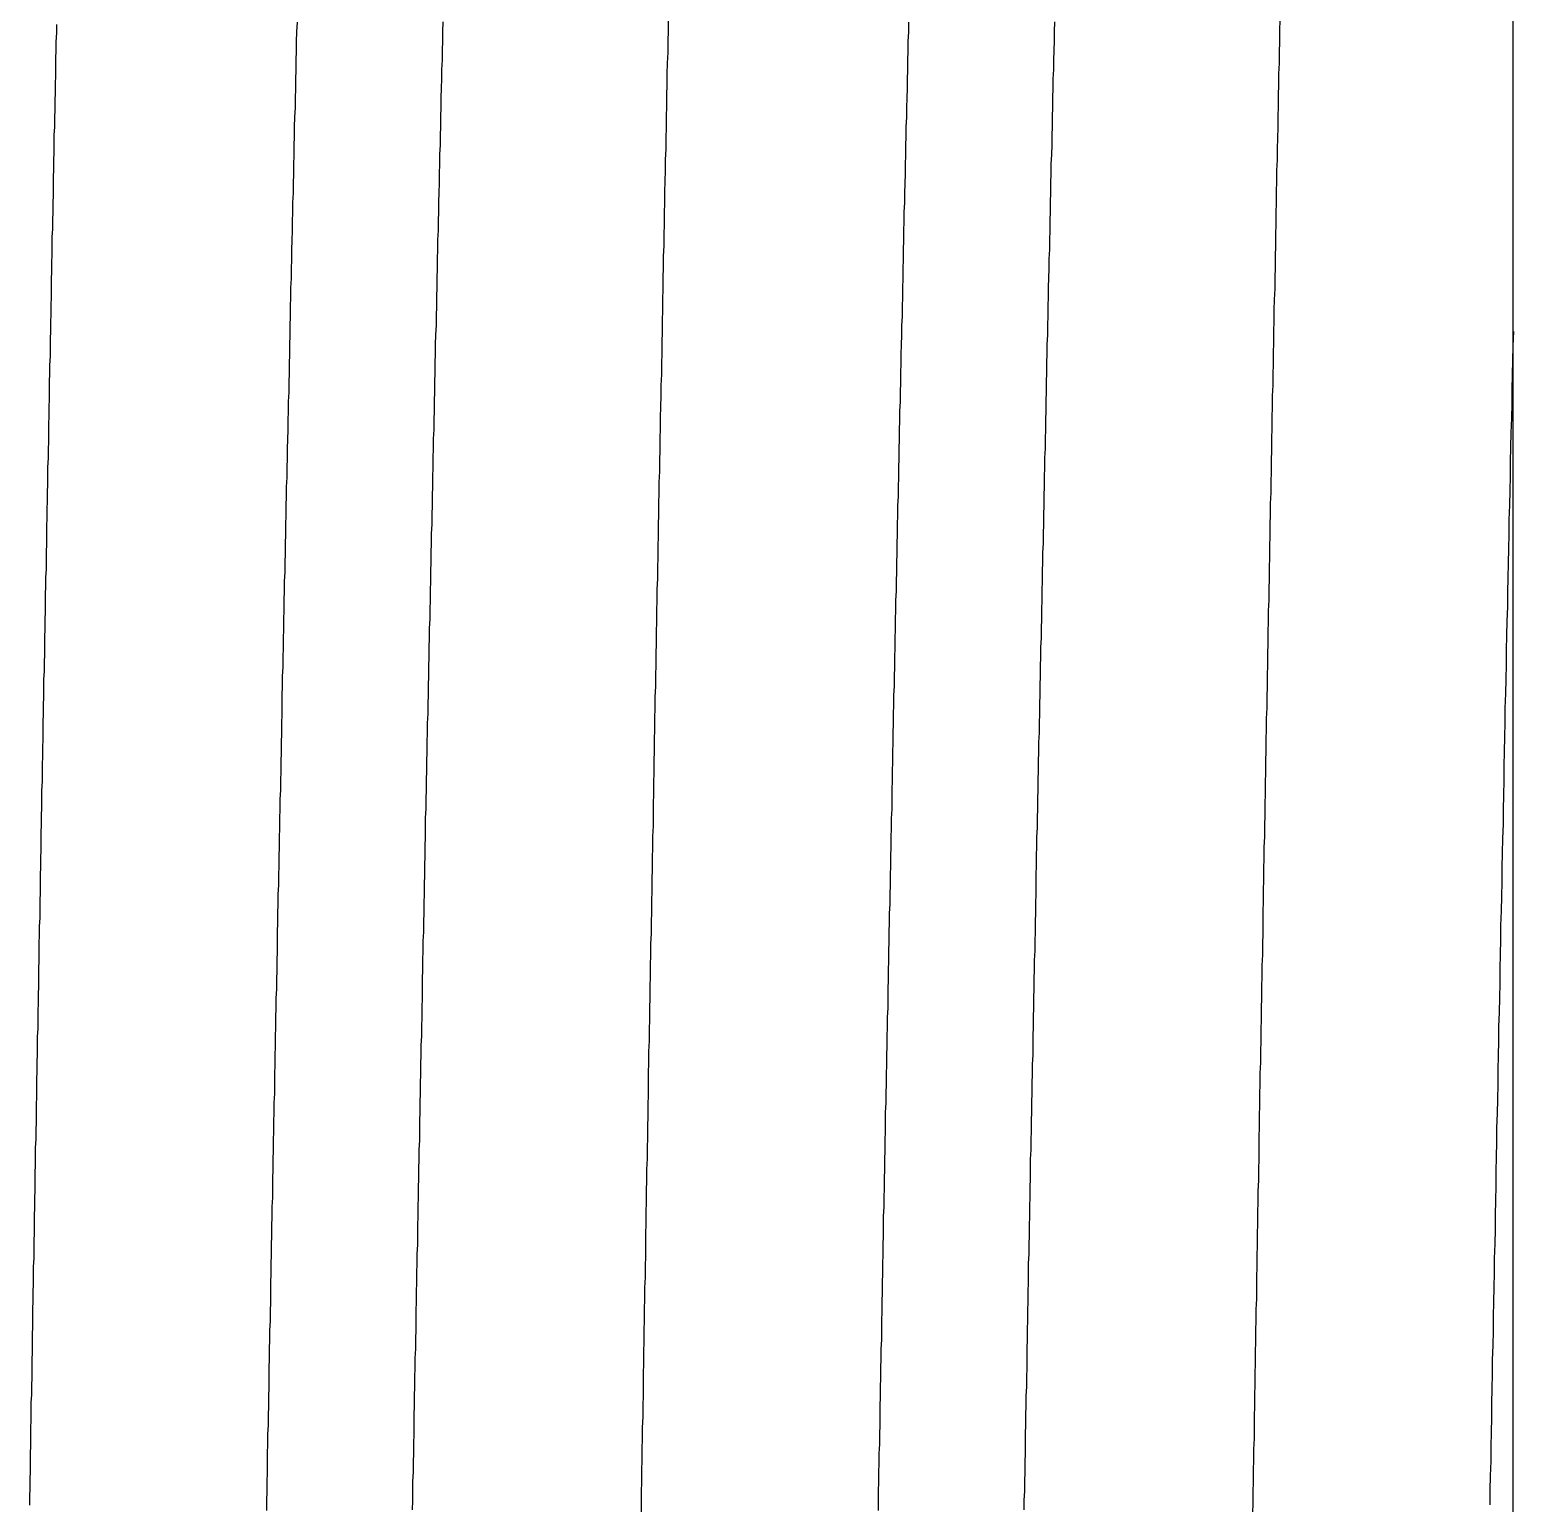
# Model space of a CAD drawing. Header units: millimetres. Extents: x 2213 to 82676, y 1050 to 28650.
# Drawn here: x 20274.469 to 20278.204, y 10399.801 to 10403.512 of the extents above; entities that cross this region are included whole.
import ezdxf

# ---------------------------------------------------------------- set-up
doc = ezdxf.new("R2010")
doc.units = ezdxf.units.MM
doc.header["$LTSCALE"] = 200
doc.linetypes.add('DASHED', pattern=[0.75, 0.5, -0.25])
doc.layers.add('A-FIX', color=5, linetype='Continuous')

# ---------------------------------------------------------------- blocks, each defined once
blk = doc.blocks.new('A$C657279D5')
at = {"linetype": 'Continuous'}
blk.add_line((-79.070842, 786.655766), (-79.070842, 823.344234), dxfattribs=at)
at = {"linetype": 'DASHED'}
for points in [[(-78.415307, 812.413292), (-78.416307, 812.440292), (-78.416307, 812.467292), (-78.417307, 812.494292), (-78.417307, 812.521292), (-78.418307, 812.548292), (-78.418307, 812.575292), (-78.419307, 812.602292), (-78.419307, 812.629292), (-78.419307, 812.657292), (-78.420307, 812.684292), (-78.420307, 812.711292), (-78.421307, 812.738292), (-78.421307, 812.765292), (-78.422307, 812.792292), (-78.422307, 812.819292), (-78.423307, 812.846292), (-78.423307, 812.873292), (-78.424307, 812.900292), (-78.424307, 812.927292), (-78.425307, 812.954292), (-78.425307, 812.981292), (-78.425307, 813.008292), (-78.426307, 813.035292), (-78.426307, 813.062292), (-78.427307, 813.089292), (-78.427307, 813.116292), (-78.428307, 813.144292), (-78.428307, 813.171292), (-78.429307, 813.198292), (-78.429307, 813.225292), (-78.430307, 813.252292), (-78.430307, 813.279292), (-78.431307, 813.306292), (-78.431307, 813.333292), (-78.431307, 813.360292), (-78.432307, 813.387292), (-78.432307, 813.414292), (-78.433307, 813.441292), (-78.433307, 813.468292), (-78.434307, 813.495292), (-78.434307, 813.522292), (-78.435307, 813.549292), (-78.435307, 813.576292), (-78.436307, 813.603292), (-78.436307, 813.631292), (-78.437307, 813.658292), (-78.437307, 813.685292), (-78.438307, 813.712292), (-78.438307, 813.739292), (-78.439307, 813.766292), (-78.439307, 813.793292), (-78.440307, 813.820292), (-78.440307, 813.847292), (-78.441307, 813.874292), (-78.441307, 813.901292), (-78.441307, 813.928292), (-78.442307, 813.955292), (-78.442307, 813.982292), (-78.443307, 814.009292), (-78.443307, 814.036292), (-78.444307, 814.063292), (-78.444307, 814.090292), (-78.445307, 814.118292), (-78.445307, 814.145292), (-78.446307, 814.172292), (-78.446307, 814.199292), (-78.447307, 814.226292), (-78.447307, 814.253292), (-78.448307, 814.280292), (-78.448307, 814.307292), (-78.449307, 814.334292), (-78.449307, 814.361292), (-78.450307, 814.388292), (-78.450307, 814.415292), (-78.451307, 814.442292), (-78.451307, 814.469292), (-78.452307, 814.496292), (-78.452307, 814.523292), (-78.453307, 814.550292), (-78.453307, 814.577292), (-78.454307, 814.605292), (-78.454307, 814.632292), (-78.455307, 814.659292), (-78.455307, 814.686292), (-78.456307, 814.713292), (-78.456307, 814.740292), (-78.457307, 814.767292), (-78.457307, 814.794292), (-78.458307, 814.821292), (-78.458307, 814.848292), (-78.459307, 814.875292), (-78.459307, 814.902292), (-78.460307, 814.929292), (-78.460307, 814.956292), (-78.461307, 814.983292), (-78.461307, 815.010292), (-78.462307, 815.037292), (-78.462307, 815.064292), (-78.463307, 815.091292), (-78.463307, 815.119292), (-78.464307, 815.146292), (-78.464307, 815.173292), (-78.465307, 815.200292), (-78.465307, 815.227292), (-78.466307, 815.254292), (-78.466307, 815.281292), (-78.467307, 815.308292), (-78.467307, 815.335292), (-78.468307, 815.362292), (-78.468307, 815.389292), (-78.469307, 815.416292), (-78.469307, 815.443292), (-78.470307, 815.470292), (-78.471307, 815.497292), (-78.471307, 815.524292), (-78.472307, 815.551292), (-78.472307, 815.578292), (-78.473307, 815.606292), (-78.473307, 815.633292), (-78.474307, 815.660292), (-78.474307, 815.687292), (-78.475307, 815.714292), (-78.475307, 815.741292), (-78.476307, 815.768292), (-78.476307, 815.795292), (-78.477307, 815.822292), (-78.477307, 815.849292), (-78.478307, 815.876292), (-78.479307, 815.903292), (-78.479307, 815.930292), (-78.480307, 815.957292), (-78.480307, 815.984292), (-78.481307, 816.011292), (-78.481307, 816.038292), (-78.482307, 816.065292), (-78.482307, 816.092292), (-78.483307, 816.120292), (-78.483307, 816.147292), (-78.484307, 816.174292)], [(-76.876307, 812.413292), (-76.876307, 812.440292), (-76.876307, 812.467292), (-76.877307, 812.494292), (-76.877307, 812.521292), (-76.878307, 812.548292), (-76.878307, 812.575292), (-76.879307, 812.602292), (-76.879307, 812.629292), (-76.880307, 812.657292), (-76.880307, 812.684292), (-76.881307, 812.711292), (-76.881307, 812.738292), (-76.881307, 812.765292), (-76.882307, 812.792292), (-76.882307, 812.819292), (-76.883307, 812.846292), (-76.883307, 812.873292), (-76.884307, 812.900292), (-76.884307, 812.927292), (-76.885307, 812.954292), (-76.885307, 812.981292), (-76.886307, 813.008292), (-76.886307, 813.035292), (-76.887307, 813.062292), (-76.887307, 813.089292), (-76.887307, 813.116292), (-76.888307, 813.144292), (-76.888307, 813.171292), (-76.889307, 813.198292), (-76.889307, 813.225292), (-76.890307, 813.252292), (-76.890307, 813.279292), (-76.891307, 813.306292), (-76.891307, 813.333292), (-76.892307, 813.360292), (-76.892307, 813.387292), (-76.893307, 813.414292), (-76.893307, 813.441292), (-76.894307, 813.468292), (-76.894307, 813.495292), (-76.894307, 813.522292), (-76.895307, 813.549292), (-76.895307, 813.576292), (-76.896307, 813.603292), (-76.896307, 813.631292), (-76.897307, 813.658292), (-76.897307, 813.685292), (-76.898307, 813.712292), (-76.898307, 813.739292), (-76.899307, 813.766292), (-76.899307, 813.793292), (-76.900307, 813.820292), (-76.900307, 813.847292), (-76.901307, 813.874292), (-76.901307, 813.901292), (-76.902307, 813.928292), (-76.902307, 813.955292), (-76.903307, 813.982292), (-76.903307, 814.009292), (-76.904307, 814.036292), (-76.904307, 814.063292), (-76.905307, 814.090292), (-76.905307, 814.118292), (-76.906307, 814.145292), (-76.906307, 814.172292), (-76.906307, 814.199292), (-76.907307, 814.226292), (-76.907307, 814.253292), (-76.908307, 814.280292), (-76.908307, 814.307292), (-76.909307, 814.334292), (-76.909307, 814.361292), (-76.910307, 814.388292), (-76.910307, 814.415292), (-76.911307, 814.442292), (-76.911307, 814.469292), (-76.912307, 814.496292), (-76.912307, 814.523292), (-76.913307, 814.550292), (-76.913307, 814.577292), (-76.914307, 814.605292), (-76.914307, 814.632292), (-76.915307, 814.659292), (-76.915307, 814.686292), (-76.916307, 814.713292), (-76.916307, 814.740292), (-76.917307, 814.767292), (-76.917307, 814.794292), (-76.918307, 814.821292), (-76.918307, 814.848292), (-76.919307, 814.875292), (-76.919307, 814.902292), (-76.920307, 814.929292), (-76.920307, 814.956292), (-76.921307, 814.983292), (-76.921307, 815.010292), (-76.922307, 815.037292), (-76.922307, 815.064292), (-76.923307, 815.091292), (-76.923307, 815.119292), (-76.924307, 815.146292), (-76.924307, 815.173292), (-76.925307, 815.200292), (-76.926307, 815.227292), (-76.926307, 815.254292), (-76.927307, 815.281292), (-76.927307, 815.308292), (-76.928307, 815.335292), (-76.928307, 815.362292), (-76.929307, 815.389292), (-76.929307, 815.416292), (-76.930307, 815.443292), (-76.930307, 815.470292), (-76.931307, 815.497292), (-76.931307, 815.524292), (-76.932307, 815.551292), (-76.932307, 815.578292), (-76.933307, 815.606292), (-76.933307, 815.633292), (-76.934307, 815.660292), (-76.934307, 815.687292), (-76.935307, 815.714292), (-76.935307, 815.741292), (-76.936307, 815.768292), (-76.937307, 815.795292), (-76.937307, 815.822292), (-76.938307, 815.849292), (-76.938307, 815.876292), (-76.939307, 815.903292), (-76.939307, 815.930292), (-76.940307, 815.957292), (-76.940307, 815.984292), (-76.941307, 816.011292), (-76.941307, 816.038292), (-76.942307, 816.065292), (-76.943307, 816.092292), (-76.943307, 816.120292), (-76.944307, 816.147292), (-76.944307, 816.174292)], [(-77.916307, 816.169292), (-77.915307, 816.145292), (-77.915307, 816.121292), (-77.914307, 816.097292), (-77.913307, 816.073292), (-77.913307, 816.049292), (-77.912307, 816.026292), (-77.912307, 816.002292), (-77.911307, 815.978292), (-77.911307, 815.954292), (-77.910307, 815.930292), (-77.910307, 815.906292), (-77.909307, 815.882292), (-77.909307, 815.859292), (-77.908307, 815.835292), (-77.907307, 815.811292), (-77.907307, 815.787292), (-77.906307, 815.763292), (-77.906307, 815.739292), (-77.905307, 815.715292), (-77.905307, 815.692292), (-77.904307, 815.668292), (-77.904307, 815.644292), (-77.903307, 815.620292), (-77.903307, 815.596292), (-77.902307, 815.572292), (-77.902307, 815.548292), (-77.901307, 815.524292), (-77.900307, 815.501292), (-77.900307, 815.477292), (-77.899307, 815.453292), (-77.899307, 815.429292), (-77.898307, 815.405292), (-77.898307, 815.381292), (-77.897307, 815.357292), (-77.897307, 815.334292), (-77.896307, 815.310292), (-77.896307, 815.286292), (-77.895307, 815.262292), (-77.895307, 815.238292), (-77.894307, 815.214292), (-77.894307, 815.190292), (-77.893307, 815.167292), (-77.893307, 815.143292), (-77.892307, 815.119292), (-77.892307, 815.095292), (-77.891307, 815.071292), (-77.891307, 815.047292), (-77.890307, 815.023292), (-77.890307, 814.999292), (-77.889307, 814.976292), (-77.889307, 814.952292), (-77.888307, 814.928292), (-77.888307, 814.904292), (-77.887307, 814.880292), (-77.887307, 814.856292), (-77.886307, 814.832292), (-77.886307, 814.809292), (-77.885307, 814.785292), (-77.885307, 814.761292), (-77.884307, 814.737292), (-77.884307, 814.713292), (-77.883307, 814.689292), (-77.883307, 814.665292), (-77.882307, 814.642292), (-77.882307, 814.618292), (-77.881307, 814.594292), (-77.881307, 814.570292), (-77.880307, 814.546292), (-77.880307, 814.522292), (-77.879307, 814.498292), (-77.879307, 814.475292), (-77.878307, 814.451292), (-77.878307, 814.427292), (-77.877307, 814.403292), (-77.877307, 814.379292), (-77.876307, 814.355292), (-77.876307, 814.331292), (-77.875307, 814.307292), (-77.875307, 814.284292), (-77.874307, 814.260292), (-77.874307, 814.236292), (-77.873307, 814.212292), (-77.873307, 814.188292), (-77.872307, 814.164292), (-77.872307, 814.140292), (-77.871307, 814.117292), (-77.871307, 814.093292), (-77.870307, 814.069292), (-77.870307, 814.045292), (-77.869307, 814.021292), (-77.869307, 813.997292), (-77.869307, 813.973292), (-77.868307, 813.950292), (-77.868307, 813.926292), (-77.867307, 813.902292), (-77.867307, 813.878292), (-77.866307, 813.854292), (-77.866307, 813.830292), (-77.865307, 813.806292), (-77.865307, 813.782292), (-77.864307, 813.759292), (-77.864307, 813.735292), (-77.863307, 813.711292), (-77.863307, 813.687292), (-77.862307, 813.663292), (-77.862307, 813.639292), (-77.861307, 813.615292), (-77.861307, 813.592292), (-77.861307, 813.568292), (-77.860307, 813.544292), (-77.860307, 813.520292), (-77.859307, 813.496292), (-77.859307, 813.472292), (-77.858307, 813.448292), (-77.858307, 813.425292), (-77.857307, 813.401292), (-77.857307, 813.377292), (-77.856307, 813.353292), (-77.856307, 813.329292), (-77.855307, 813.305292), (-77.855307, 813.281292), (-77.855307, 813.257292), (-77.854307, 813.234292), (-77.854307, 813.210292), (-77.853307, 813.186292), (-77.853307, 813.162292), (-77.852307, 813.138292), (-77.852307, 813.114292), (-77.851307, 813.090292), (-77.851307, 813.067292), (-77.850307, 813.043292), (-77.850307, 813.019292), (-77.850307, 812.995292), (-77.849307, 812.971292), (-77.849307, 812.947292), (-77.848307, 812.923292), (-77.848307, 812.900292), (-77.847307, 812.876292), (-77.847307, 812.852292), (-77.846307, 812.828292), (-77.846307, 812.804292), (-77.846307, 812.780292), (-77.845307, 812.756292), (-77.845307, 812.732292), (-77.844307, 812.709292), (-77.844307, 812.685292), (-77.843307, 812.661292), (-77.843307, 812.637292), (-77.842307, 812.613292), (-77.842307, 812.589292), (-77.842307, 812.565292), (-77.841307, 812.542292), (-77.841307, 812.518292), (-77.840307, 812.494292), (-77.840307, 812.470292), (-77.839307, 812.446292), (-77.839307, 812.422292)], [(-77.548307, 816.168292), (-77.548307, 816.144292), (-77.547307, 816.120292), (-77.547307, 816.096292), (-77.546307, 816.072292), (-77.546307, 816.048292), (-77.545307, 816.024292), (-77.545307, 816.001292), (-77.544307, 815.977292), (-77.543307, 815.953292), (-77.543307, 815.929292), (-77.542307, 815.905292), (-77.542307, 815.881292), (-77.541307, 815.857292), (-77.541307, 815.833292), (-77.540307, 815.810292), (-77.540307, 815.786292), (-77.539307, 815.762292), (-77.538307, 815.738292), (-77.538307, 815.714292), (-77.537307, 815.690292), (-77.537307, 815.666292), (-77.536307, 815.643292), (-77.536307, 815.619292), (-77.535307, 815.595292), (-77.535307, 815.571292), (-77.534307, 815.547292), (-77.534307, 815.523292), (-77.533307, 815.499292), (-77.533307, 815.476292), (-77.532307, 815.452292), (-77.532307, 815.428292), (-77.531307, 815.404292), (-77.531307, 815.380292), (-77.530307, 815.356292), (-77.529307, 815.332292), (-77.529307, 815.309292), (-77.528307, 815.285292), (-77.528307, 815.261292), (-77.527307, 815.237292), (-77.527307, 815.213292), (-77.526307, 815.189292), (-77.526307, 815.165292), (-77.525307, 815.141292), (-77.525307, 815.118292), (-77.524307, 815.094292), (-77.524307, 815.070292), (-77.523307, 815.046292), (-77.523307, 815.022292), (-77.522307, 814.998292), (-77.522307, 814.974292), (-77.521307, 814.951292), (-77.521307, 814.927292), (-77.520307, 814.903292), (-77.520307, 814.879292), (-77.519307, 814.855292), (-77.519307, 814.831292), (-77.518307, 814.807292), (-77.518307, 814.784292), (-77.517307, 814.760292), (-77.517307, 814.736292), (-77.516307, 814.712292), (-77.516307, 814.688292), (-77.515307, 814.664292), (-77.515307, 814.640292), (-77.514307, 814.616292), (-77.514307, 814.593292), (-77.513307, 814.569292), (-77.513307, 814.545292), (-77.512307, 814.521292), (-77.512307, 814.497292), (-77.511307, 814.473292), (-77.511307, 814.449292), (-77.510307, 814.426292), (-77.510307, 814.402292), (-77.509307, 814.378292), (-77.509307, 814.354292), (-77.508307, 814.330292), (-77.508307, 814.306292), (-77.507307, 814.282292), (-77.507307, 814.259292), (-77.506307, 814.235292), (-77.506307, 814.211292), (-77.506307, 814.187292), (-77.505307, 814.163292), (-77.505307, 814.139292), (-77.504307, 814.115292), (-77.504307, 814.091292), (-77.503307, 814.068292), (-77.503307, 814.044292), (-77.502307, 814.020292), (-77.502307, 813.996292), (-77.501307, 813.972292), (-77.501307, 813.948292), (-77.500307, 813.924292), (-77.500307, 813.901292), (-77.499307, 813.877292), (-77.499307, 813.853292), (-77.498307, 813.829292), (-77.498307, 813.805292), (-77.497307, 813.781292), (-77.497307, 813.757292), (-77.496307, 813.734292), (-77.496307, 813.710292), (-77.496307, 813.686292), (-77.495307, 813.662292), (-77.495307, 813.638292), (-77.494307, 813.614292), (-77.494307, 813.590292), (-77.493307, 813.567292), (-77.493307, 813.543292), (-77.492307, 813.519292), (-77.492307, 813.495292), (-77.491307, 813.471292), (-77.491307, 813.447292), (-77.490307, 813.423292), (-77.490307, 813.399292), (-77.490307, 813.376292), (-77.489307, 813.352292), (-77.489307, 813.328292), (-77.488307, 813.304292), (-77.488307, 813.280292), (-77.487307, 813.256292), (-77.487307, 813.232292), (-77.486307, 813.209292), (-77.486307, 813.185292), (-77.485307, 813.161292), (-77.485307, 813.137292), (-77.485307, 813.113292), (-77.484307, 813.089292), (-77.484307, 813.065292), (-77.483307, 813.042292), (-77.483307, 813.018292), (-77.482307, 812.994292), (-77.482307, 812.970292), (-77.481307, 812.946292), (-77.481307, 812.922292), (-77.480307, 812.898292), (-77.480307, 812.874292), (-77.480307, 812.851292), (-77.479307, 812.827292), (-77.479307, 812.803292), (-77.478307, 812.779292), (-77.478307, 812.755292), (-77.477307, 812.731292), (-77.477307, 812.707292), (-77.476307, 812.684292), (-77.476307, 812.660292), (-77.476307, 812.636292), (-77.475307, 812.612292), (-77.475307, 812.588292), (-77.474307, 812.564292), (-77.474307, 812.540292), (-77.473307, 812.516292), (-77.473307, 812.493292), (-77.472307, 812.469292), (-77.472307, 812.445292), (-77.472307, 812.421292)], [(-76.376307, 816.169292), (-76.375307, 816.145292), (-76.375307, 816.121292), (-76.374307, 816.097292), (-76.374307, 816.073292), (-76.373307, 816.049292), (-76.373307, 816.026292), (-76.372307, 816.002292), (-76.371307, 815.978292), (-76.371307, 815.954292), (-76.370307, 815.930292), (-76.370307, 815.906292), (-76.369307, 815.882292), (-76.369307, 815.859292), (-76.368307, 815.835292), (-76.368307, 815.811292), (-76.367307, 815.787292), (-76.367307, 815.763292), (-76.366307, 815.739292), (-76.365307, 815.715292), (-76.365307, 815.691292), (-76.364307, 815.668292), (-76.364307, 815.644292), (-76.363307, 815.620292), (-76.363307, 815.596292), (-76.362307, 815.572292), (-76.362307, 815.548292), (-76.361307, 815.524292), (-76.361307, 815.501292), (-76.360307, 815.477292), (-76.360307, 815.453292), (-76.359307, 815.429292), (-76.359307, 815.405292), (-76.358307, 815.381292), (-76.357307, 815.357292), (-76.357307, 815.334292), (-76.356307, 815.310292), (-76.356307, 815.286292), (-76.355307, 815.262292), (-76.355307, 815.238292), (-76.354307, 815.214292), (-76.354307, 815.190292), (-76.353307, 815.167292), (-76.353307, 815.143292), (-76.352307, 815.119292), (-76.352307, 815.095292), (-76.351307, 815.071292), (-76.351307, 815.047292), (-76.350307, 815.023292), (-76.350307, 814.999292), (-76.349307, 814.976292), (-76.349307, 814.952292), (-76.348307, 814.928292), (-76.348307, 814.904292), (-76.347307, 814.880292), (-76.347307, 814.856292), (-76.346307, 814.832292), (-76.346307, 814.809292), (-76.345307, 814.785292), (-76.345307, 814.761292), (-76.344307, 814.737292), (-76.344307, 814.713292), (-76.343307, 814.689292), (-76.343307, 814.665292), (-76.342307, 814.642292), (-76.342307, 814.618292), (-76.341307, 814.594292), (-76.341307, 814.570292), (-76.340307, 814.546292), (-76.340307, 814.522292), (-76.339307, 814.498292), (-76.339307, 814.475292), (-76.338307, 814.451292), (-76.338307, 814.427292), (-76.337307, 814.403292), (-76.337307, 814.379292), (-76.336307, 814.355292), (-76.336307, 814.331292), (-76.335307, 814.307292), (-76.335307, 814.284292), (-76.334307, 814.260292), (-76.334307, 814.236292), (-76.333307, 814.212292), (-76.333307, 814.188292), (-76.332307, 814.164292), (-76.332307, 814.140292), (-76.332307, 814.117292), (-76.331307, 814.093292), (-76.331307, 814.069292), (-76.330307, 814.045292), (-76.330307, 814.021292), (-76.329307, 813.997292), (-76.329307, 813.973292), (-76.328307, 813.950292), (-76.328307, 813.926292), (-76.327307, 813.902292), (-76.327307, 813.878292), (-76.326307, 813.854292), (-76.326307, 813.830292), (-76.325307, 813.806292), (-76.325307, 813.782292), (-76.324307, 813.759292), (-76.324307, 813.735292), (-76.324307, 813.711292), (-76.323307, 813.687292), (-76.323307, 813.663292), (-76.322307, 813.639292), (-76.322307, 813.615292), (-76.321307, 813.592292), (-76.321307, 813.568292), (-76.320307, 813.544292), (-76.320307, 813.520292), (-76.319307, 813.496292), (-76.319307, 813.472292), (-76.318307, 813.448292), (-76.318307, 813.425292), (-76.317307, 813.401292), (-76.317307, 813.377292), (-76.317307, 813.353292), (-76.316307, 813.329292), (-76.316307, 813.305292), (-76.315307, 813.281292), (-76.315307, 813.257292), (-76.314307, 813.234292), (-76.314307, 813.210292), (-76.313307, 813.186292), (-76.313307, 813.162292), (-76.312307, 813.138292), (-76.312307, 813.114292), (-76.312307, 813.090292), (-76.311307, 813.067292), (-76.311307, 813.043292), (-76.310307, 813.019292), (-76.310307, 812.995292), (-76.309307, 812.971292), (-76.309307, 812.947292), (-76.308307, 812.923292), (-76.308307, 812.900292), (-76.308307, 812.876292), (-76.307307, 812.852292), (-76.307307, 812.828292), (-76.306307, 812.804292), (-76.306307, 812.780292), (-76.305307, 812.756292), (-76.305307, 812.732292), (-76.304307, 812.709292), (-76.304307, 812.685292), (-76.303307, 812.661292), (-76.303307, 812.637292), (-76.303307, 812.613292), (-76.302307, 812.589292), (-76.302307, 812.565292), (-76.301307, 812.542292), (-76.301307, 812.518292), (-76.300307, 812.494292), (-76.300307, 812.470292), (-76.300307, 812.446292), (-76.299307, 812.422292)], [(-76.009307, 816.168292), (-76.008307, 816.144292), (-76.007307, 816.120292), (-76.007307, 816.096292), (-76.006307, 816.072292), (-76.006307, 816.048292), (-76.005307, 816.024292), (-76.005307, 816.000292), (-76.004307, 815.977292), (-76.004307, 815.953292), (-76.003307, 815.929292), (-76.002307, 815.905292), (-76.002307, 815.881292), (-76.001307, 815.857292), (-76.001307, 815.833292), (-76.000307, 815.810292), (-76.000307, 815.786292), (-75.999307, 815.762292), (-75.999307, 815.738292), (-75.998307, 815.714292), (-75.998307, 815.690292), (-75.997307, 815.666292), (-75.997307, 815.643292), (-75.996307, 815.619292), (-75.995307, 815.595292), (-75.995307, 815.571292), (-75.994307, 815.547292), (-75.994307, 815.523292), (-75.993307, 815.499292), (-75.993307, 815.476292), (-75.992307, 815.452292), (-75.992307, 815.428292), (-75.991307, 815.404292), (-75.991307, 815.380292), (-75.990307, 815.356292), (-75.990307, 815.332292), (-75.989307, 815.308292), (-75.989307, 815.285292), (-75.988307, 815.261292), (-75.988307, 815.237292), (-75.987307, 815.213292), (-75.987307, 815.189292), (-75.986307, 815.165292), (-75.986307, 815.141292), (-75.985307, 815.118292), (-75.984307, 815.094292), (-75.984307, 815.070292), (-75.983307, 815.046292), (-75.983307, 815.022292), (-75.982307, 814.998292), (-75.982307, 814.974292), (-75.981307, 814.951292), (-75.981307, 814.927292), (-75.980307, 814.903292), (-75.980307, 814.879292), (-75.979307, 814.855292), (-75.979307, 814.831292), (-75.978307, 814.807292), (-75.978307, 814.784292), (-75.977307, 814.760292), (-75.977307, 814.736292), (-75.976307, 814.712292), (-75.976307, 814.688292), (-75.975307, 814.664292), (-75.975307, 814.640292), (-75.974307, 814.616292), (-75.974307, 814.593292), (-75.973307, 814.569292), (-75.973307, 814.545292), (-75.972307, 814.521292), (-75.972307, 814.497292), (-75.971307, 814.473292), (-75.971307, 814.449292), (-75.971307, 814.426292), (-75.970307, 814.402292), (-75.970307, 814.378292), (-75.969307, 814.354292), (-75.969307, 814.330292), (-75.968307, 814.306292), (-75.968307, 814.282292), (-75.967307, 814.259292), (-75.967307, 814.235292), (-75.966307, 814.211292), (-75.966307, 814.187292), (-75.965307, 814.163292), (-75.965307, 814.139292), (-75.964307, 814.115292), (-75.964307, 814.091292), (-75.963307, 814.068292), (-75.963307, 814.044292), (-75.962307, 814.020292), (-75.962307, 813.996292), (-75.961307, 813.972292), (-75.961307, 813.948292), (-75.960307, 813.924292), (-75.960307, 813.901292), (-75.959307, 813.877292), (-75.959307, 813.853292), (-75.959307, 813.829292), (-75.958307, 813.805292), (-75.958307, 813.781292), (-75.957307, 813.757292), (-75.957307, 813.734292), (-75.956307, 813.710292), (-75.956307, 813.686292), (-75.955307, 813.662292), (-75.955307, 813.638292), (-75.954307, 813.614292), (-75.954307, 813.590292), (-75.953307, 813.566292), (-75.953307, 813.543292), (-75.952307, 813.519292), (-75.952307, 813.495292), (-75.952307, 813.471292), (-75.951307, 813.447292), (-75.951307, 813.423292), (-75.950307, 813.399292), (-75.950307, 813.376292), (-75.949307, 813.352292), (-75.949307, 813.328292), (-75.948307, 813.304292), (-75.948307, 813.280292), (-75.947307, 813.256292), (-75.947307, 813.232292), (-75.947307, 813.209292), (-75.946307, 813.185292), (-75.946307, 813.161292), (-75.945307, 813.137292), (-75.945307, 813.113292), (-75.944307, 813.089292), (-75.944307, 813.065292), (-75.943307, 813.041292), (-75.943307, 813.018292), (-75.942307, 812.994292), (-75.942307, 812.970292), (-75.942307, 812.946292), (-75.941307, 812.922292), (-75.941307, 812.898292), (-75.940307, 812.874292), (-75.940307, 812.851292), (-75.939307, 812.827292), (-75.939307, 812.803292), (-75.938307, 812.779292), (-75.938307, 812.755292), (-75.938307, 812.731292), (-75.937307, 812.707292), (-75.937307, 812.684292), (-75.936307, 812.660292), (-75.936307, 812.636292), (-75.935307, 812.612292), (-75.935307, 812.588292), (-75.934307, 812.564292), (-75.934307, 812.540292), (-75.934307, 812.516292), (-75.933307, 812.493292), (-75.933307, 812.469292), (-75.932307, 812.445292), (-75.932307, 812.421292)], [(-79.071307, 815.389292), (-79.070307, 815.353292), (-79.069307, 815.316292), (-79.068307, 815.280292), (-79.067307, 815.243292), (-79.067307, 815.207292), (-79.066307, 815.171292), (-79.065307, 815.134292), (-79.064307, 815.098292), (-79.063307, 815.061292), (-79.063307, 815.025292), (-79.062307, 814.988292), (-79.061307, 814.952292), (-79.060307, 814.915292), (-79.060307, 814.879292), (-79.059307, 814.842292), (-79.058307, 814.806292), (-79.057307, 814.769292), (-79.056307, 814.733292), (-79.056307, 814.696292), (-79.055307, 814.660292), (-79.054307, 814.624292), (-79.053307, 814.587292), (-79.053307, 814.551292), (-79.052307, 814.514292), (-79.051307, 814.478292), (-79.050307, 814.441292), (-79.050307, 814.405292), (-79.049307, 814.368292), (-79.048307, 814.332292), (-79.047307, 814.295292), (-79.047307, 814.259292), (-79.046307, 814.222292), (-79.045307, 814.186292), (-79.045307, 814.149292), (-79.044307, 814.113292), (-79.043307, 814.076292), (-79.042307, 814.040292), (-79.042307, 814.004292), (-79.041307, 813.967292), (-79.040307, 813.931292), (-79.039307, 813.894292), (-79.039307, 813.858292), (-79.038307, 813.821292), (-79.037307, 813.785292), (-79.037307, 813.748292), (-79.036307, 813.712292), (-79.035307, 813.675292), (-79.034307, 813.639292), (-79.034307, 813.602292), (-79.033307, 813.566292), (-79.032307, 813.529292), (-79.032307, 813.493292), (-79.031307, 813.456292), (-79.030307, 813.420292), (-79.029307, 813.384292), (-79.029307, 813.347292), (-79.028307, 813.311292), (-79.027307, 813.274292), (-79.027307, 813.238292), (-79.026307, 813.201292), (-79.025307, 813.165292), (-79.025307, 813.128292), (-79.024307, 813.092292), (-79.023307, 813.055292), (-79.023307, 813.019292), (-79.022307, 812.982292), (-79.021307, 812.946292), (-79.020307, 812.909292), (-79.020307, 812.873292), (-79.019307, 812.836292), (-79.018307, 812.800292), (-79.018307, 812.764292), (-79.017307, 812.727292), (-79.016307, 812.691292), (-79.016307, 812.654292), (-79.015307, 812.618292), (-79.014307, 812.581292), (-79.014307, 812.545292), (-79.013307, 812.508292), (-79.012307, 812.472292), (-79.012307, 812.435292)]]:
    blk.add_lwpolyline(points, dxfattribs=at)
at = {"linetype": 'Continuous'}
blk.add_lwpolyline([(-75.336307, 812.434292), (-75.336307, 812.456292), (-75.337307, 812.477292), (-75.337307, 812.499292), (-75.338307, 812.520292), (-75.338307, 812.542292), (-75.338307, 812.563292), (-75.339307, 812.584292), (-75.339307, 812.606292), (-75.339307, 812.627292), (-75.340307, 812.649292), (-75.340307, 812.670292), (-75.340307, 812.692292), (-75.341307, 812.713292), (-75.341307, 812.734292), (-75.342307, 812.756292), (-75.342307, 812.777292), (-75.342307, 812.799292), (-75.343307, 812.820292), (-75.343307, 812.842292), (-75.343307, 812.863292), (-75.344307, 812.884292), (-75.344307, 812.906292), (-75.344307, 812.927292), (-75.345307, 812.949292), (-75.345307, 812.970292), (-75.346307, 812.991292), (-75.346307, 813.013292), (-75.346307, 813.034292), (-75.347307, 813.056292), (-75.347307, 813.077292), (-75.347307, 813.099292), (-75.348307, 813.120292), (-75.348307, 813.141292), (-75.348307, 813.163292), (-75.349307, 813.184292), (-75.349307, 813.206292), (-75.350307, 813.227292), (-75.350307, 813.249292), (-75.350307, 813.270292), (-75.351307, 813.291292), (-75.351307, 813.313292), (-75.351307, 813.334292), (-75.352307, 813.356292), (-75.352307, 813.377292), (-75.353307, 813.399292), (-75.353307, 813.420292), (-75.353307, 813.441292), (-75.354307, 813.463292), (-75.354307, 813.484292), (-75.354307, 813.506292), (-75.355307, 813.527292), (-75.355307, 813.549292), (-75.356307, 813.570292), (-75.356307, 813.591292), (-75.356307, 813.613292), (-75.357307, 813.634292), (-75.357307, 813.656292), (-75.357307, 813.677292), (-75.358307, 813.699292), (-75.358307, 813.720292), (-75.359307, 813.741292), (-75.359307, 813.763292), (-75.359307, 813.784292), (-75.360307, 813.806292), (-75.360307, 813.827292), (-75.360307, 813.848292), (-75.361307, 813.870292), (-75.361307, 813.891292), (-75.362307, 813.913292), (-75.362307, 813.934292), (-75.362307, 813.956292), (-75.363307, 813.977292), (-75.363307, 813.998292), (-75.363307, 814.020292), (-75.364307, 814.041292), (-75.364307, 814.063292), (-75.365307, 814.084292), (-75.365307, 814.106292), (-75.365307, 814.127292), (-75.366307, 814.148292), (-75.366307, 814.170292), (-75.367307, 814.191292), (-75.367307, 814.213292), (-75.367307, 814.234292), (-75.368307, 814.256292), (-75.368307, 814.277292), (-75.368307, 814.298292), (-75.369307, 814.320292), (-75.369307, 814.341292), (-75.370307, 814.363292), (-75.370307, 814.384292), (-75.370307, 814.406292), (-75.371307, 814.427292), (-75.371307, 814.448292), (-75.372307, 814.470292), (-75.372307, 814.491292), (-75.372307, 814.513292), (-75.373307, 814.534292), (-75.373307, 814.556292), (-75.374307, 814.577292), (-75.374307, 814.598292), (-75.374307, 814.620292), (-75.375307, 814.641292), (-75.375307, 814.663292), (-75.376307, 814.684292), (-75.376307, 814.705292), (-75.376307, 814.727292), (-75.377307, 814.748292), (-75.377307, 814.770292), (-75.378307, 814.791292), (-75.378307, 814.813292), (-75.378307, 814.834292), (-75.379307, 814.855292), (-75.379307, 814.877292), (-75.379307, 814.898292), (-75.380307, 814.920292), (-75.380307, 814.941292), (-75.381307, 814.963292), (-75.381307, 814.984292), (-75.382307, 815.005292), (-75.382307, 815.027292), (-75.382307, 815.048292), (-75.383307, 815.070292), (-75.383307, 815.091292), (-75.384307, 815.113292), (-75.384307, 815.134292), (-75.384307, 815.155292), (-75.385307, 815.177292), (-75.385307, 815.198292), (-75.386307, 815.220292), (-75.386307, 815.241292), (-75.386307, 815.263292), (-75.387307, 815.284292), (-75.387307, 815.305292), (-75.388307, 815.327292), (-75.388307, 815.348292), (-75.388307, 815.370292), (-75.389307, 815.391292), (-75.389307, 815.412292), (-75.390307, 815.434292), (-75.390307, 815.455292), (-75.391307, 815.477292), (-75.391307, 815.498292), (-75.391307, 815.520292), (-75.392307, 815.541292), (-75.392307, 815.562292), (-75.393307, 815.584292), (-75.393307, 815.605292), (-75.393307, 815.627292), (-75.394307, 815.648292), (-75.394307, 815.670292), (-75.395307, 815.691292), (-75.395307, 815.712292), (-75.396307, 815.734292), (-75.396307, 815.755292), (-75.396307, 815.777292), (-75.397307, 815.798292), (-75.397307, 815.820292), (-75.398307, 815.841292), (-75.398307, 815.862292), (-75.398307, 815.884292), (-75.399307, 815.905292), (-75.399307, 815.927292), (-75.400307, 815.948292), (-75.400307, 815.970292), (-75.401307, 815.991292), (-75.401307, 816.012292), (-75.402307, 816.034292), (-75.402307, 816.055292), (-75.402307, 816.077292), (-75.403307, 816.098292), (-75.403307, 816.119292), (-75.404307, 816.141292), (-75.404307, 816.162292)], dxfattribs=at)

msp = doc.modelspace()

# ---------------------------------------------------------------- block references
at = {"layer": 'A-FIX', "xscale": -1}
msp.add_blockref('A$C657279D5', (20199.133, 9587.3625), dxfattribs=at)

doc.saveas('drawing.dxf')
